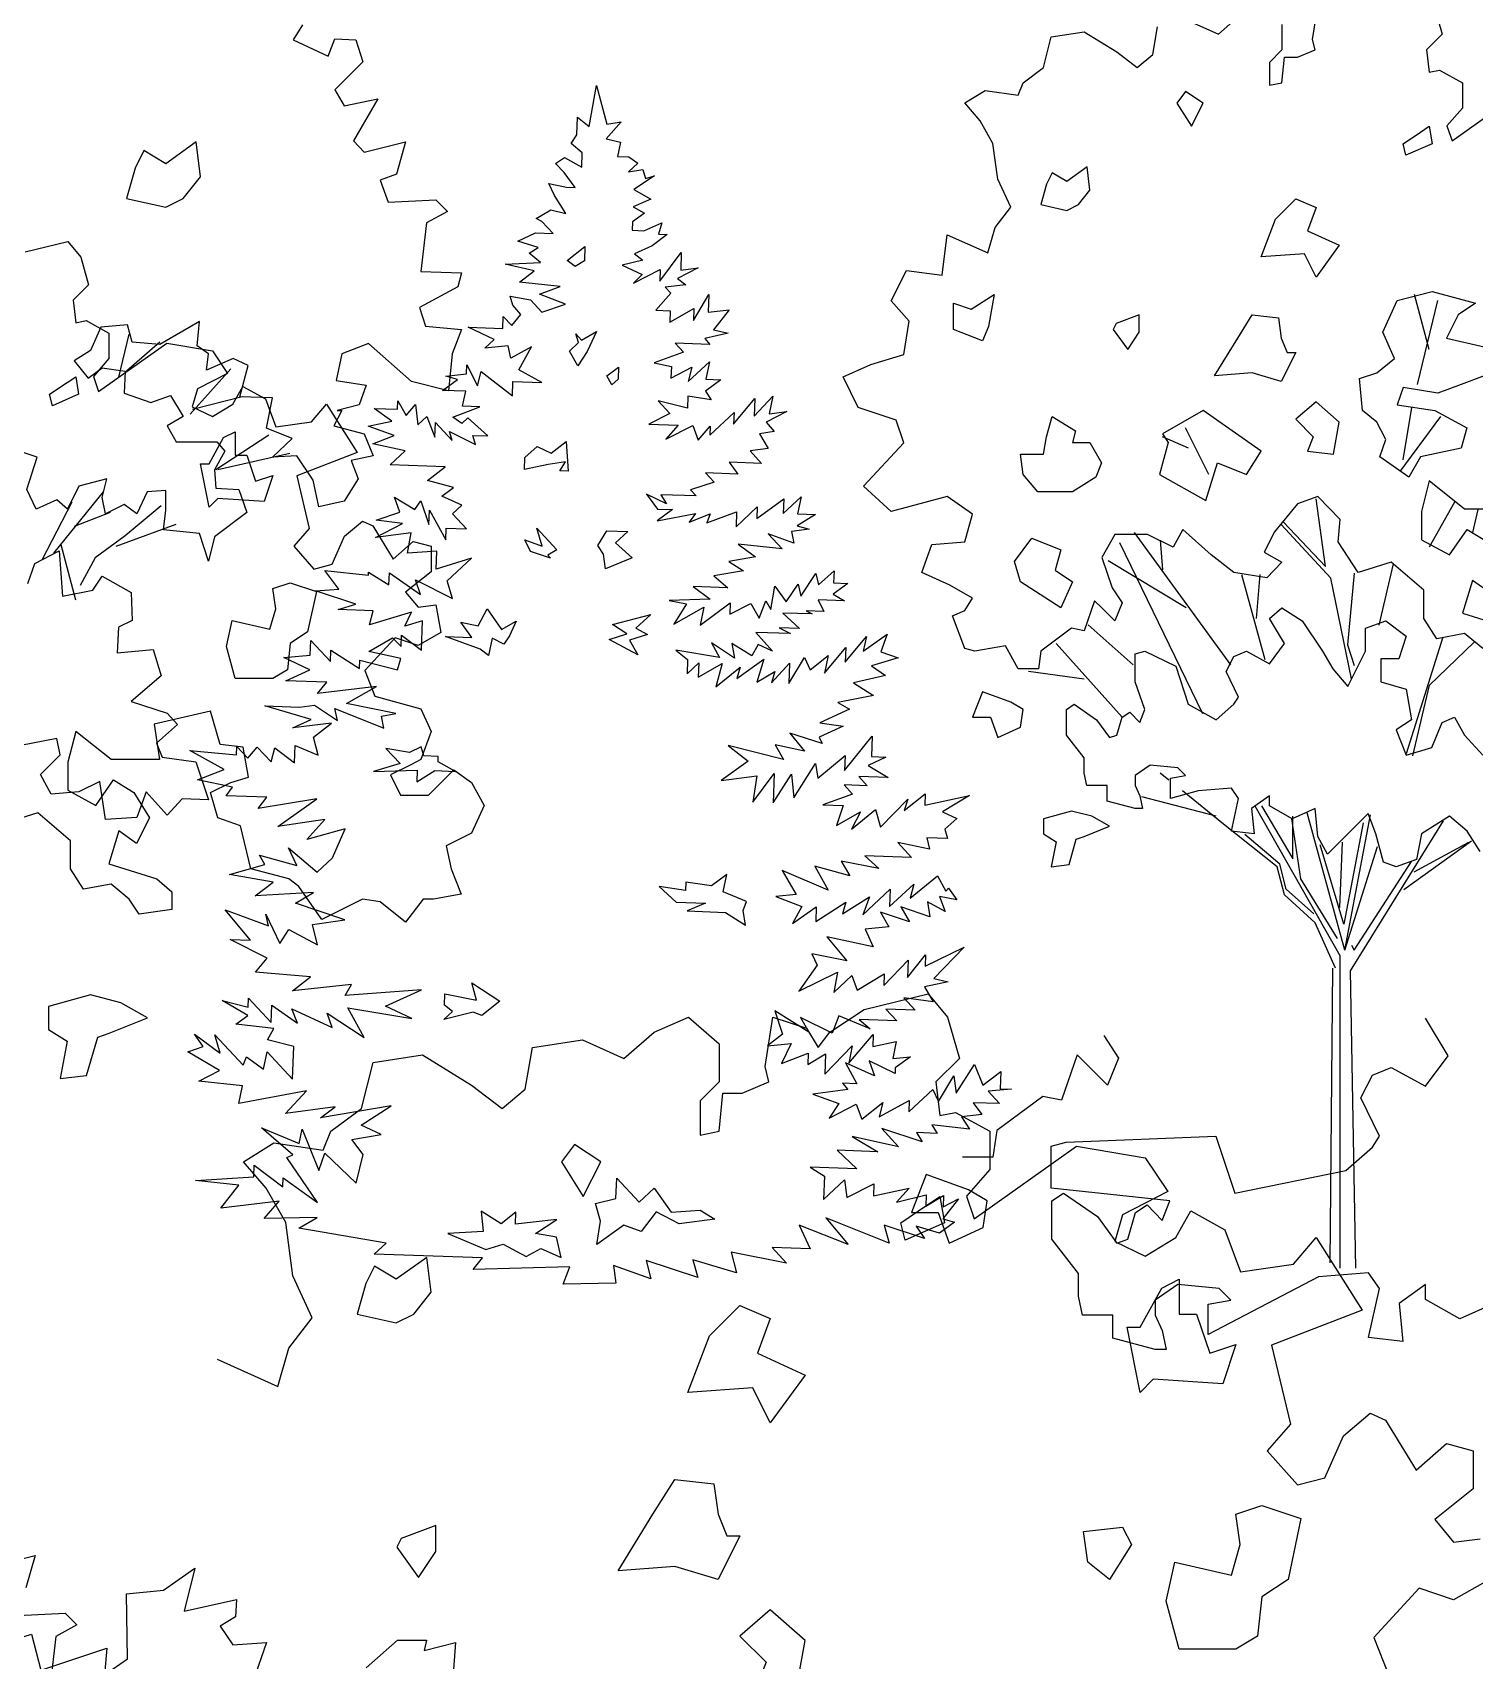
# Model space of a CAD drawing. Header units: inches. Extents: x 11.9 to 85.3, y 21.1 to 37.4.
# Drawn here: x 41.378 to 41.967, y 22.659 to 23.324 of the extents above; entities that cross this region are included whole.
import ezdxf

# ---------------------------------------------------------------- set-up
doc = ezdxf.new("R2010")
doc.units = ezdxf.units.IN
doc.header["$MEASUREMENT"] = 0
doc.layers.add('CAY', color=94, linetype='Continuous')
doc.layers.add('CAY-3', color=61, linetype='Continuous')

# ---------------------------------------------------------------- blocks, each defined once
blk = doc.blocks.new('A$C76451831')
at = {"layer": 'CAY'}
for p, q in [((1479.9, 1929.8), (1538.3, 1944)), ((1538.3, 1944), (1555.9, 1922.7)), ((1448.6, 1909.2), (1479.9, 1929.8)), ((1288.9, 1909.2), (1320.1, 1922.7)), ((1320.1, 1922.7), (1347.8, 1898.6)), ((1389.7, 1877.9), (1396.8, 1922.7)), ((1396.8, 1922.7), (1427.4, 1912.7)), ((1427.4, 1912.7), (1438, 1895)), ((1555.9, 1922.7), (1566.6, 1885)), ((1178, 1895), (1223.4, 1902.1)), ((1223.4, 1902.1), (1261.1, 1885)), ((1261.1, 1885), (1288.9, 1909.2)), ((1347.8, 1898.6), (1347.8, 1863.8)), ((1438, 1895), (1448.6, 1909.2)), ((1033, 1881.5), (1077.8, 1888.5)), ((1077.8, 1888.5), (1122.6, 1860.8)), ((1171.5, 1857.3), (1178, 1895)), ((1566.6, 1885), (1545.3, 1863.8)), ((1022.3, 1839.6), (1033, 1881.5)), ((1393.2, 1863.8), (1389.7, 1877.9)), ((1122.6, 1860.8), (1150.3, 1839.6)), ((1150.3, 1839.6), (1171.5, 1857.3)), ((1347.8, 1863.8), (1330.7, 1846.6)), ((1347.8, 1818.9), (1351.4, 1853.7)), ((1351.4, 1853.7), (1369, 1853.7)), ((1369, 1853.7), (1393.2, 1863.8)), ((1545.3, 1863.8), (1548.9, 1833.1)), ((994.6, 1818.9), (1022.3, 1839.6)), ((1330.7, 1846.6), (1330.7, 1815.4)), ((1548.9, 1833.1), (1563, 1836)), ((1563, 1836), (1594.3, 1818.9)), ((915, 1791.2), (942.7, 1808.3)), ((942.7, 1808.3), (987.6, 1801.8)), ((987.6, 1801.8), (994.6, 1818.9)), ((1330.7, 1815.4), (1347.8, 1818.9)), ((1594.3, 1818.9), (1594.3, 1784.1)), ((1580.1, 1739.3), (1673.3, 1805.4)), ((1673.3, 1805.4), (1735.8, 1794.7)), ((1735.8, 1794.7), (1756.4, 1764.1)), ((935.7, 1767), (915, 1791.2)), ((1594.3, 1784.1), (1573, 1759.9)), ((953.4, 1735.8), (935.7, 1767)), ((1756.4, 1764.1), (1715.1, 1742.8)), ((1573, 1759.9), (1580.1, 1739.3)), ((959.8, 1687.4), (953.4, 1735.8)), ((1715.1, 1742.8), (1708.1, 1718.6)), ((1763.5, 1722.2), (1777.1, 1746.4)), ((1777.1, 1746.4), (1808.3, 1729.3)), ((1735.8, 1705.1), (1763.5, 1722.2)), ((1808.3, 1729.3), (1822.5, 1690.9)), ((1870.8, 1698), (1891.4, 1722.2)), ((1891.4, 1722.2), (1933.3, 1656.1)), ((1708.1, 1718.6), (1735.8, 1705.1)), ((1822.5, 1690.9), (1870.8, 1698)), ((977.5, 1649), (959.8, 1687.4)), ((956.3, 1621.3), (977.5, 1649)), ((1933.3, 1656.1), (1850.8, 1624.3)), ((946.3, 1586.5), (956.3, 1621.3)), ((1850.8, 1624.3), (1867.9, 1552.3)), ((890.9, 1611.3), (946.3, 1586.5)), ((1916.2, 1541.7), (1940.4, 1562.3)), ((1940.4, 1562.3), (1954.5, 1555.8)), ((1867.9, 1552.3), (1846.6, 1528.1)), ((1899.1, 1503.3), (1916.2, 1541.7)), ((1954.5, 1555.8), (1982.2, 1510.4)), ((1846.6, 1528.1), (1874.3, 1496.9)), ((1982.2, 1510.4), (2010, 1534.6)), ((2010, 1534.6), (2034.1, 1528.1)), ((2034.1, 1528.1), (2034.1, 1493.3)), ((1874.3, 1496.9), (1899.1, 1503.3)), ((2034.1, 1493.3), (1999.3, 1465.6)), ((1999.3, 1465.6), (2016.4, 1445)), ((2016.4, 1445), (2040.6, 1447.9)), ((2047.7, 1410.1), (2016.4, 1392.5)), ((1985.2, 1403.1), (1943.9, 1358.2)), ((2016.4, 1392.5), (1985.2, 1403.1)), ((1943.9, 1358.2), (1957.5, 1323.4)), ((2228.3, 971.5), (2215.1, 1021.6)), ((2217.8, 939.8), (2236.3, 1016.3)), ((2201.9, 860.6), (2238.9, 910.7)), ((2204.6, 871.1), (2212.5, 918.7)), ((2009.3, 881.7), (1985.5, 892.2)), ((2027.8, 857.9), (2006.6, 900.2)), ((2134, 774), (2125.3, 835.7)), ((2228.6, 791.9), (2251.7, 832.8)), ((2268, 805.1), (2272.9, 825.9)), ((2047.7, 684.5), (1960.2, 805.1)), ((2138.7, 763.4), (2093.5, 812.2)), ((2095.8, 814.5), (2134, 774)), ((2022.3, 639.8), (1946.8, 795.6)), ((1985.8, 770.9), (1983.8, 797.9)), ((2007, 736.3), (1936.2, 779.1)), ((2182.7, 720.5), (2195.7, 776.4)), ((2079.1, 689), (2057.9, 766.3)), ((2071.1, 726.8), (2074.5, 766.9)), ((2157.5, 671.8), (2138.7, 763.4)), ((2159.9, 768.1), (2154, 702.8)), ((1958.8, 684.4), (1917.8, 720.8)), ((1948.8, 636.8), (1888.7, 704)), ((2154, 702.8), (2159.9, 684)), ((2207.6, 603.7), (2240.9, 709.9)), ((2228.7, 665.9), (2269.2, 705.2)), ((1914.2, 671.4), (1863.5, 678.5)), ((2213.4, 601.8), (2228.7, 665.9)), ((1991.5, 579.5), (1983.4, 586)), ((2034.5, 546.7), (1966.9, 564.4)), ((2041.2, 539.6), (2003.7, 569.7)), ((2147.3, 419.7), (2069.9, 556)), ((2075.8, 556.2), (2104.1, 507.8)), ((2151.6, 424.8), (2117.3, 549.9)), ((2089.9, 500.7), (2041.2, 539.6)), ((2102.9, 544.4), (2111.2, 489.7)), ((2104.1, 507.8), (2104.1, 546.7)), ((2168.2, 540.8), (2150.5, 448.4)), ((2151.6, 424.8), (2175, 548.1)), ((2156.8, 405.9), (2241.3, 542.4)), ((2092.3, 503.1), (2060.4, 530.2)), ((2150.5, 448.4), (2129.2, 520.8)), ((2146.9, 463.7), (2149.3, 523.1)), ((2151.6, 424.8), (2181.2, 519.2)), ((2205.1, 479.9), (2266.8, 524.3)), ((2214.5, 496), (2264.5, 523.1)), ((2159.9, 424.8), (2212.2, 505.4)), ((2096.6, 475.1), (2089.9, 500.7)), ((2098.2, 480.3), (2092.3, 503.1)), ((2111.2, 489.7), (2144.6, 435.4)), ((2124.5, 449.6), (2096.6, 475.1)), ((2123.3, 457.8), (2098.2, 480.3)), ((2143, 408.3), (2124.5, 449.6)), ((2147.3, 135.4), (2147.3, 419.7)), ((2157.5, 429.5), (2159.9, 424.8)), ((2138.3, 140.1), (2140.6, 408.3)), ((2161.5, 135.4), (2156.8, 405.9))]:
    blk.add_line(p, q, dxfattribs=at)
for points in [[(1240.2, 1791.1), (1216.4, 1806.9), (1204.5, 1791.1), (1224.3, 1759.4)], [(1537.1, 1751.5), (1548.9, 1759.4), (1552.9, 1735.6), (1517.3, 1719.8), (1513.3, 1735.6)], [(1085.8, 1672.3), (1081.8, 1704), (1054.1, 1684.2), (1034.3, 1696), (1026.4, 1680.2), (1018.5, 1652.5), (1054.1, 1644.6), (1069.9, 1652.5)], [(1750.8, 1676.2), (1766.7, 1684.2), (1766.7, 1652.5), (1782.5, 1652.5), (1794.4, 1616.8), (1818.1, 1624.8), (1806.3, 1589.1), (1742.9, 1593.1), (1731.1, 1581.2), (1719.2, 1640.6), (1731.1, 1640.6)], [(1339.1, 1632.7), (1366.8, 1660.4), (1394.5, 1648.5), (1382.7, 1616.8), (1426.2, 1597), (1394.5, 1553.5), (1378.7, 1585.2), (1319.3, 1581.2)], [(1287.7, 1470.3), (1307.5, 1502), (1343.1, 1498), (1347, 1470.3), (1355, 1450.5), (1366.8, 1450.5), (1347, 1410.9), (1307.5, 1422.8), (1256, 1418.8)], [(1754.8, 1391.1), (1762.7, 1426.7), (1814.2, 1414.8), (1822.1, 1442.6), (1818.1, 1470.3), (1841.9, 1478.2), (1877.5, 1466.3), (1865.7, 1410.9), (1841.9, 1395), (1837.9, 1359.4), (1818.1, 1347.5), (1766.7, 1347.5)], [(1058.5, 1448.2), (1054.5, 1440.3), (1074.3, 1412.6), (1090.2, 1436.3), (1090.2, 1460.1)], [(1683.5, 1426.7), (1679.6, 1454.5), (1715.2, 1458.4), (1723.1, 1442.6), (1703.3, 1410.9)], [(1418.3, 1311.9), (1426.2, 1355.4), (1394.5, 1383.2), (1366.8, 1359.4), (1390.6, 1335.6), (1382.7, 1315.8)], [(1440.1, 120.8), (1446.1, 136.4), (1358.1, 134.1), (1366.6, 144.6), (1267.9, 148.1), (1279.1, 158.1), (1199.4, 171.8), (1216.1, 181.6), (1168, 180.6), (1181.7, 196.4), (1128.5, 190.1), (1145, 210.9), (1105.3, 215), (1158.5, 218.6), (1158.8, 229), (1184.9, 209.5), (1185.2, 217.6), (1216.5, 195.2), (1188.5, 236.1), (1194, 238.6), (1165.5, 263.2), (1199.8, 248.8), (1202.6, 261.9), (1217.6, 224.2), (1223.1, 239.9), (1251.6, 212.6), (1257.9, 238.7), (1247.6, 252.6), (1274.4, 257.1), (1256.2, 265.5), (1283.5, 283.1), (1219.2, 272.2), (1232.7, 282.1), (1187.2, 276), (1206.5, 296.7), (1144.9, 285.2), (1148.2, 301.4), (1108.5, 305.5), (1127.4, 315.3), (1098.5, 332.2), (1112.3, 337.1), (1104.5, 348.3), (1127.9, 331.1), (1123.1, 347.6), (1148.9, 320), (1151.8, 327.6), (1167.3, 316.6), (1170.6, 332.4), (1193.7, 307.5), (1194.8, 337), (1171, 343.2), (1176.8, 353.5), (1142, 357.4), (1153.2, 365.2), (1129.6, 379.1), (1153.4, 372.9), (1153.7, 381), (1174.2, 359), (1174.8, 374.8), (1198.2, 358.2), (1193.2, 371.5), (1229.8, 354.3), (1225.3, 367.6), (1258.9, 345.2), (1244, 372.4), (1302.2, 362.7), (1278.5, 373.9), (1311.2, 388.7), (1241.7, 383.4), (1247.5, 393.6), (1193.8, 387.8), (1210.1, 400.4), (1160, 404.8), (1170.8, 417.6), (1137, 434.6), (1155.6, 434), (1132.5, 461.5), (1171.9, 447), (1169.5, 457.5), (1182.2, 430.8), (1190.3, 443.7), (1216.6, 429.6), (1211.8, 448.3), (1241.4, 452.3), (1196.6, 467.5), (1212.8, 477.3), (1159.7, 474.2), (1176, 486.8), (1136.3, 493.6), (1168.4, 502.9), (1163.7, 511.2), (1197.8, 501.9), (1190.2, 518), (1216.2, 495.8), (1230.2, 508.9), (1241.6, 535.3), (1206.8, 525.6), (1223.3, 543.6), (1180.5, 537.4), (1215.8, 562.4), (1162.5, 553.9), (1170.5, 564), (1133.4, 565.3), (1139.1, 573.3), (1107.2, 579.8), (1131.5, 589.4), (1100.4, 606.4), (1142.9, 602.6), (1143.1, 610.3), (1153.2, 599.5), (1161.7, 609.7), (1174.4, 596.1), (1177.5, 609.1), (1195.6, 595.3), (1196.2, 611.2), (1217.2, 602.3), (1212.8, 618.8), (1229.1, 631.3), (1194, 627.1), (1210.6, 634.7), (1168.4, 647.1), (1200.1, 646), (1213.8, 647.7), (1234.6, 633.9), (1232.3, 644.8), (1276.9, 627), (1274.6, 637.9), (1287.8, 640.2), (1242.8, 649.4), (1270.1, 664.8), (1216.4, 658.5), (1224.9, 668.7), (1187.8, 670), (1209.5, 680.1), (1185.8, 691.3), (1209.9, 693.2), (1210.4, 706.8), (1228.3, 687.6), (1228.7, 698), (1254.8, 681.2), (1255.1, 688.9), (1289.2, 680), (1292.3, 690.3), (1263.1, 696.8), (1284.8, 709.2), (1292.7, 701.2), (1293, 711.6), (1311.1, 697.8), (1312.1, 724.6), (1296, 719.7), (1301.9, 732.6), (1263.9, 720.8), (1267.1, 733.8), (1235.4, 734.9), (1251.4, 739.8), (1214.7, 752), (1236, 753.5), (1223, 770.3), (1262.8, 766.2), (1262.9, 768.9), (1281.5, 757.4), (1281.9, 768.2), (1310.2, 748.6), (1305.7, 761.9), (1339.5, 744.9), (1334.6, 760.9), (1356.7, 781.5), (1324.6, 771.7), (1325.2, 788), (1298.4, 786.2), (1301.7, 804.7), (1269.4, 800.4), (1293.9, 813.1), (1270, 816.2), (1291.5, 823.6), (1286.5, 837), (1305.2, 825.9), (1310.4, 833.9), (1317.9, 812.3), (1318.3, 825.4), (1333.2, 798.2), (1333.6, 809), (1352.2, 808.4), (1339.5, 822), (1347.9, 829.8), (1329.6, 838.2), (1340.3, 846), (1316.5, 852.2), (1332.8, 864.8), (1282.6, 866.6), (1296.2, 879.2), (1266.9, 885.7), (1286.2, 893.2), (1262.5, 901.7), (1284, 906.4), (1268.1, 917.8), (1289.3, 917.1), (1289.6, 924.8), (1297.3, 911.4), (1305.8, 921.5), (1307.9, 902.9), (1315.9, 910.7), (1323.4, 891.9), (1323.8, 905), (1339.1, 888.6), (1336.7, 896.9), (1360.3, 885.2), (1357.8, 893.4), (1371.4, 892.9), (1353.4, 909.4), (1347.8, 904.2), (1339.8, 909.9), (1364.2, 919.5), (1348.4, 920), (1351.5, 933.5), (1330.3, 934.3), (1343.8, 944.2), (1333.4, 947.3), (1352.1, 949.4), (1352.4, 957.5), (1362.1, 938.6), (1365.3, 951.6), (1394, 929.3), (1394.4, 942.4), (1420.7, 941.5), (1399.8, 953.1), (1411.4, 974), (1392.5, 963.8), (1390.1, 974.8), (1368.8, 972.8), (1377.2, 980.7), (1353.6, 991.9), (1385.3, 990.8), (1385.6, 1001.7), (1393.5, 993.3), (1401.6, 1003.4), (1394.2, 1011.8), (1391.7, 1020.1), (1410.2, 1016.7), (1420.7, 1005.5), (1442.2, 1012.9), (1418.5, 1021.8), (1437.3, 1028.9), (1400.3, 1032.9), (1413.8, 1043.3), (1387.3, 1049.2), (1419.5, 1050.8), (1409, 1059.4), (1417.3, 1064.5), (1398.9, 1070.1), (1415, 1077.7), (1430.9, 1077.2), (1420.8, 1088), (1415.5, 1090.9), (1428.9, 1098.6), (1442.4, 1095.4), (1432.1, 1111.6), (1427, 1122.6), (1443.2, 1119.4), (1450.9, 1119.1), (1441, 1132.6), (1433.1, 1141), (1441.4, 1146.2), (1457, 1137.5), (1457.5, 1150.6), (1447.3, 1159.1), (1452.6, 1167.1), (1453.1, 1182.9), (1463.7, 1174.4), (1470.5, 1211.8), (1479.7, 1176.6), (1492.9, 1178.8), (1479.2, 1163.4), (1492.2, 1160.3), (1489.5, 1147.2), (1499.9, 1146.8), (1507.9, 1141.1), (1499.4, 1133.3), (1512.7, 1135.5), (1515.1, 1127.3), (1523.3, 1129.7), (1504.3, 1117.2), (1519.9, 1108.5), (1503.8, 1101.4), (1514, 1095.6), (1503.3, 1087.8), (1503, 1080.1), (1513.4, 1079.7), (1530, 1086.9), (1526.9, 1076.5), (1534.6, 1076.3), (1521.1, 1065.9), (1505, 1058.7), (1512.5, 1053), (1493.8, 1048.2), (1512, 1039.9), (1504.1, 1032), (1528.5, 1044.3), (1528.1, 1033.9), (1547.6, 1060), (1547.1, 1043.7), (1563, 1045.8), (1544.1, 1036.1), (1551.6, 1030.3), (1532.9, 1028.3), (1538.2, 1022.7), (1524.5, 1007.3), (1537.6, 1006.8), (1537.3, 996.4), (1559, 1008.8), (1558.6, 997.9), (1572.6, 1021.5), (1572, 1005.6), (1591.1, 1007.7), (1576.9, 989.6), (1590.4, 986.4), (1568.9, 981.7), (1573.7, 976.1), (1542, 977.2), (1549.5, 969.2), (1522.8, 959.3), (1538.6, 956), (1538.2, 945.6), (1557.1, 955.4), (1554, 942.3), (1573.2, 960.2), (1569.9, 944.5), (1583.5, 944), (1569.5, 933.6), (1574.7, 925.7), (1553.5, 929.2), (1553.1, 918.3), (1526.6, 924.7), (1537.1, 913.4), (1518.2, 903.7), (1544.9, 902.7), (1533.5, 890), (1558, 902.3), (1563, 889), (1573.8, 901.7), (1573.5, 893.6), (1595.6, 914.1), (1595.2, 903.7), (1614.6, 927.1), (1614, 910.8), (1631, 929.2), (1627.7, 913), (1643.6, 915.2), (1624.7, 905.4), (1632.1, 897), (1618.9, 894.7), (1626.6, 881.3), (1610.2, 879.2), (1620.7, 867.9), (1591.3, 868.9), (1599.1, 858.2), (1569.6, 859.3), (1577.5, 850.8), (1556, 843.9), (1561.2, 838.3), (1529.1, 839.4), (1534.2, 831), (1515.9, 839.8), (1525.9, 826.3), (1539.5, 825.9), (1525.5, 815.5), (1560.6, 822.4), (1554.9, 814.4), (1573.8, 821.9), (1570.8, 813.9), (1597.8, 823.8), (1597.4, 810.2), (1616.6, 828.2), (1616.2, 817.7), (1640.9, 835.5), (1640.4, 822.3), (1656.8, 837.6), (1653.5, 821.9), (1669.8, 821.3), (1653.1, 811), (1663.9, 807.9), (1648, 805.8), (1649.9, 795.3), (1626.6, 803.8), (1639.3, 790.2), (1599.5, 794.3), (1615, 782.9), (1590.8, 778.7), (1604.1, 770.1), (1577.2, 765.6), (1590, 754.7), (1558.3, 755.8), (1573.8, 744.4), (1536.6, 743), (1552.3, 740.2), (1540.8, 721.6), (1568.1, 736.9), (1564.8, 720.7), (1592.2, 741.1), (1591.9, 730.6), (1610.8, 740.4), (1618.5, 727), (1624.5, 742.7), (1629.2, 734.8), (1632.6, 756), (1643, 742), (1654, 757.9), (1656.3, 747), (1670.2, 767.8), (1672.6, 757.3), (1686.6, 770), (1686.2, 759.1), (1699.3, 758.6), (1685.9, 748.7), (1696.1, 742.9), (1672.1, 743.7), (1677.2, 733.1), (1661.3, 733.7), (1666.6, 730.8), (1639.9, 731.7), (1655.3, 717.6), (1636.8, 718.2), (1647, 712.9), (1615.3, 714), (1630.6, 697.1), (1617.6, 703), (1611.9, 692.8), (1593.7, 703.8), (1595.9, 690.6), (1575.1, 704.5), (1582.3, 691.1), (1542.7, 697.9), (1553.3, 689.4), (1552.8, 676.3), (1563.6, 686.3), (1563.1, 673.2), (1584.9, 685.6), (1579.1, 664.5), (1601.1, 682.3), (1598, 672), (1622.6, 689.7), (1616.4, 668.6), (1632.6, 678.5), (1629.6, 668.1), (1646.1, 686.1), (1645.4, 667.6), (1659.8, 691.1), (1664.9, 680), (1681.2, 693.1), (1677.9, 676.9), (1697.3, 700.2), (1696.8, 687.1), (1716.2, 710.4), (1713, 696.9), (1734.9, 712.5), (1729.3, 696.4), (1745, 690.8), (1720.7, 683.5), (1733.6, 674.9), (1704.3, 668.2), (1722.5, 656.7), (1690.1, 650.1), (1700.8, 644.3), (1673.6, 631.7), (1694.8, 628.7), (1673.2, 618.6), (1675.7, 613), (1646.5, 622.2), (1659.6, 605.9), (1633, 611.8), (1640.7, 598.4), (1590.4, 611), (1608.5, 596.8), (1583.9, 579.1), (1616.2, 583.4), (1612.6, 559.5), (1632.1, 585.5), (1631.2, 558.8), (1648, 585), (1649.9, 563.6), (1669.6, 594.7), (1671.9, 581.4), (1696.6, 601.9), (1696.1, 588.3), (1721.2, 619.6), (1720.6, 601), (1733.7, 600.6), (1717.6, 593), (1735.8, 581.9), (1709.1, 582.8), (1716.9, 574.4), (1695.7, 575.2), (1703.5, 566.7), (1676.5, 557.2), (1695, 556.6), (1688.9, 538.2), (1710.7, 550.6), (1702.4, 535), (1724.3, 552.8), (1728.8, 536.8), (1753.7, 562.3), (1750.6, 551.9), (1769.7, 567.1), (1769.3, 556.7), (1810, 565.7), (1785.4, 550.7), (1798.4, 544.8), (1787.6, 534.8), (1790, 526.5), (1771, 527.2), (1773.4, 516.7), (1744.6, 522.7), (1757.2, 509.1), (1714.7, 510.6), (1727.4, 499.2), (1693.2, 505.9), (1700.9, 492.5), (1669.1, 501.3), (1681.4, 479.5), (1639.5, 497.3), (1652.3, 475.6), (1633.6, 473.5), (1657.4, 464.5), (1648.7, 449), (1670.5, 464.1), (1670, 450.9), (1697.4, 468.6), (1694.3, 457.8), (1718.8, 473.3), (1712.8, 457.1), (1737.7, 480.3), (1737.1, 464.5), (1759.1, 485), (1755.9, 472), (1780.7, 492.4), (1788.3, 478.5), (1790.7, 481.2), (1798.5, 470.5), (1782.7, 473.7), (1787.7, 460), (1771.7, 468.7), (1773.9, 455), (1747.5, 464.1), (1755.2, 450.7), (1728.8, 459.3), (1736.5, 445.9), (1715.1, 443.9), (1722.2, 427.8), (1680, 437), (1698.2, 415), (1666.3, 421.6), (1671.3, 411), (1654.7, 387.5), (1689.7, 404.9), (1686.3, 386.4), (1702.7, 401.7), (1707.7, 388.4), (1732.3, 403.4), (1731.9, 392.6), (1754, 415.8), (1753.4, 400), (1770, 420.7), (1769.7, 410.3), (1805.2, 427.6), (1777.4, 399.1), (1790.4, 396), (1769, 391.3), (1776.7, 377.8), (1750.1, 381.5), (1760.6, 370.2), (1733.8, 371.2), (1743.9, 360.4), (1709.5, 361.6), (1719.6, 353.1), (1691, 365), (1685, 349.3), (1656.1, 363.5), (1663.8, 350.1), (1632.7, 369.7), (1639.7, 348.2), (1626.2, 337.8), (1647.6, 339.7), (1638.8, 321.5), (1663.1, 331), (1662.7, 320.6), (1679, 330.5), (1678.3, 311.9), (1703.2, 337.8), (1700, 322), (1722.2, 348), (1721.8, 337.1), (1743.2, 341.8), (1740, 326.1), (1756.3, 327.8), (1742.4, 317.8), (1742.2, 312.4), (1718.6, 324.1), (1723.6, 310.3), (1697.2, 322.1), (1707.5, 303.2), (1694.3, 303.7), (1699.1, 298), (1667.2, 293.7), (1691, 285.2), (1682.3, 271.9), (1706.8, 284.6), (1711.8, 270.9), (1730.9, 286.1), (1727.7, 273), (1755, 287.9), (1754.6, 277.5), (1776.6, 298.1), (1781.7, 287), (1795.6, 310.5), (1797.8, 294.6), (1814.6, 320.8), (1822.1, 301.9), (1838.4, 314.5), (1837.8, 298.6), (1848.2, 298.3), (1826.8, 296.3), (1837.3, 285.1), (1813.3, 285.9), (1821.1, 275.2), (1802.5, 273.1), (1809.8, 262), (1775.5, 265.9), (1780.6, 258), (1761.6, 258.7), (1766.8, 250.4), (1730.1, 262.5), (1745.3, 245.7), (1703.1, 255.3), (1726.6, 241.3), (1689.5, 242.6), (1707.5, 225.7), (1664.9, 227.2), (1677.8, 219), (1677, 197.7), (1696.2, 215.6), (1698.4, 199.7), (1722.9, 212), (1722.5, 201.1), (1754.9, 208.2), (1743.6, 195.4), (1770.5, 202.2), (1770.2, 191.8), (1786.4, 201.6), (1786, 191.2), (1799.9, 198.4), (1785.6, 180.3), (1796.4, 177.2), (1782.5, 167.3), (1761.4, 173.5), (1769.1, 162.3), (1732.4, 174.5), (1736.8, 158), (1679.2, 181.3), (1699.6, 157), (1654.9, 174.5), (1665, 152.8), (1630.2, 154), (1643.3, 140), (1592.9, 149.9), (1597.7, 131.1), (1558.2, 142.9), (1562.6, 126.9), (1515.6, 142.2), (1520, 125.7), (1486, 137.8), (1488.1, 121.8)], [(2022.5, 1195.9), (2006.6, 1206.4), (1998.7, 1195.9), (2011.9, 1174.8)], [(2220.4, 1169.5), (2228.3, 1174.8), (2231, 1158.9), (2207.2, 1148.4), (2204.6, 1158.9)], [(1109.9, 1128.8), (1106, 1160.5), (1078.3, 1140.7), (1058.5, 1152.6), (1050.5, 1136.7), (1042.6, 1109), (1078.3, 1101.1), (1094.1, 1109)], [(1919.5, 1116.7), (1916.9, 1137.8), (1898.4, 1124.6), (1885.2, 1132.5), (1880, 1122), (1874.7, 1103.5), (1898.4, 1098.2), (1909, 1103.5)], [(2088.5, 1090.3), (2106.9, 1108.8), (2125.4, 1100.8), (2117.5, 1079.7), (2146.5, 1066.5), (2125.4, 1037.5), (2114.9, 1058.6), (2075.3, 1055.9)], [(1443.6, 1052.7), (1459.9, 1065.3), (1459.5, 1052.2), (1451.1, 1047)], [(2209.9, 855.3), (2183.5, 873.8), (2188.8, 889.6), (2180.8, 905.5), (2167.6, 916), (2165, 945.1), (2180.8, 950.3), (2196.7, 963.5), (2186.1, 987.3), (2199.3, 1016.3), (2231, 1024.3), (2270.6, 1013.7), (2254.7, 1003.1), (2244.2, 982), (2278.5, 974.1), (2278.5, 947.7), (2257.4, 939.8), (2236.3, 931.9), (2204.6, 937.1), (2199.3, 921.3), (2233.6, 916), (2262.7, 900.2), (2257.4, 881.7), (2220.4, 873.8)], [(1795.5, 989.9), (1795.5, 1013.7), (1811.3, 1008.4), (1832.5, 1021.6), (1827.2, 992.6), (1821.9, 979.4)], [(1943.3, 995.2), (1940.7, 989.9), (1953.9, 971.5), (1964.4, 987.3), (1964.4, 1003.1)], [(2054.1, 982), (2067.3, 1003.1), (2091.1, 1000.5), (2093.7, 982), (2099, 968.8), (2106.9, 968.8), (2093.7, 942.4), (2067.3, 950.3), (2033, 947.7)], [(1445.7, 970.1), (1454.1, 978), (1451.7, 985.8), (1456.9, 980.2), (1470.4, 987.9), (1462, 969.6), (1453.4, 956.7)], [(2141.2, 876.4), (2146.5, 905.5), (2125.4, 923.9), (2106.9, 908.1), (2122.8, 892.2), (2117.5, 879)], [(1903.7, 887), (1919.5, 887), (1930.1, 868.5), (1924.8, 855.3), (1903.7, 842.1), (1872, 842.1), (1858.8, 857.9), (1856.2, 876.4), (1877.3, 876.4), (1880, 892.2), (1885.2, 910.7), (1906.4, 897.5)], [(2062.1, 857.9), (2075.3, 879), (2022.5, 916), (1985.5, 894.9), (1990.8, 887), (1982.9, 857.9), (2025.1, 834.2), (2035.7, 868.5)], [(1444.6, 860.9), (1436.9, 861.2), (1442.2, 869.2), (1426.3, 867), (1404.8, 862.3), (1405.2, 873.2), (1416.4, 883.2), (1429.3, 877.3), (1442.8, 887.7)], [(1428.7, 781.7), (1410.3, 787.8), (1405.3, 798.4), (1420.9, 792.4), (1416.1, 808.9), (1434.4, 789.2), (1426.1, 784.5)], [(1476.9, 785.4), (1471.7, 793.3), (1479.9, 806.6), (1498.9, 806), (1487.6, 795.5), (1503, 781.8), (1478.7, 771.8)], [(1856.2, 760.2), (1850.9, 778.7), (1866.8, 799.8), (1893.2, 789.3), (1887.9, 770.8), (1903.7, 760.2), (1893.2, 736.5)], [(1364.6, 698.7), (1332.9, 710.2), (1356.9, 709.4), (1346.9, 723.3), (1362.7, 720.1), (1370.9, 735.6), (1383.8, 716.6), (1397.3, 724.3), (1391.3, 710.9), (1386.1, 703.4), (1375.4, 708.7), (1372.1, 693)], [(1485.1, 721.2), (1519.8, 730.4), (1506.2, 717.8), (1516.9, 712), (1500.4, 707.1), (1508.1, 693.7), (1481.9, 707.7), (1497.9, 712.6)], [(1313.2, 601.7), (1310.8, 609.9), (1300.2, 604.8), (1278.6, 608.3), (1291.7, 594.7), (1267.4, 587.4), (1307.3, 588.7), (1306.9, 577.9), (1323.2, 588.2), (1342.2, 587.5), (1326.2, 596.2), (1326.3, 601.2)], [(1603.8, 461), (1606.8, 469), (1585.8, 477.9), (1589, 493.7), (1575.1, 483.3), (1551.6, 486.8), (1551.4, 479.1), (1527.5, 482.7), (1542.8, 468.5), (1569.5, 467.6), (1553, 460.5), (1587.8, 459.2), (1606, 447.7)], [(1332, 374.8), (1332.4, 385.2), (1361.2, 379.2), (1356.8, 395.2), (1382.5, 378.5), (1366.1, 365.4), (1358.1, 368.4), (1331.6, 361.7), (1339.5, 369.1)], [(1037.6, 376.9), (1009.9, 384), (971.5, 373.4), (971.5, 352.7), (988.6, 342.1), (982.2, 307.9), (1006.3, 310.8), (1016.4, 345.6), (1027, 349.2), (1061.8, 363.3)], [(1474.2, 178.1), (1469.4, 194.1), (1488.1, 198.9), (1488.8, 217.4), (1509.3, 195.4), (1522.9, 208.1), (1538.4, 186.2), (1564.8, 188), (1578.1, 179.9), (1545.8, 175.6), (1524.8, 186.7), (1511.1, 168.6), (1495.4, 174.6), (1470.8, 156.9)], [(1809, 206.5), (1770.6, 220.7), (1757.1, 185.9), (1781.3, 185.9), (1791.3, 158.2), (1822.5, 172.3), (1826.1, 196.5)], [(1438.2, 144.9), (1433.9, 163.6), (1414.9, 167), (1434.4, 179.5), (1396.7, 175.3), (1397, 186.2), (1383.5, 175.8), (1365.4, 187.3), (1367.4, 168.6), (1335.2, 167), (1369.6, 152.2), (1385.6, 157.1), (1406.5, 146), (1419.9, 153.2)]]:
    blk.add_lwpolyline(points, close=True, dxfattribs=at)
for points in [[(5682, 1501.3), (5720, 1510.8), (5711.5, 1481.3)], [(5704.1, 1456), (5747.4, 1458.1), (5757.9, 1447.5), (5738.9, 1437), (5733.7, 1392.7)], [(622.8, 1328.3), (636.5, 1337.8), (625.9, 1358.9), (639.7, 1363.1), (640.7, 1376.8), (682.9, 1378.9), (677.6, 1347.3), (721.9, 1361), (730.4, 1328.3), (790.5, 1348.3), (788.4, 1324.1), (809.5, 1338.8), (808.4, 1397.9), (842.2, 1401.1), (870.6, 1421.1), (861.1, 1382.1), (908.6, 1392.6), (907.6, 1376.8), (893.8, 1368.4), (905.4, 1351.5), (936, 1353.6), (923.4, 1317.7)], [(1026.7, 1330.4), (1055.2, 1355.7), (1081.6, 1355.7), (1079.5, 1346.2), (1107.9, 1353.6), (1102.7, 1284)], [(1202.9, 1267.1), (1194.4, 1253.4), (1226.1, 1238.6), (1232.4, 1254.5), (1251.4, 1253.4), (1257.7, 1233.4), (1232.4, 1208), (1240.8, 1193.3), (1271.4, 1199.6), (1249.3, 1161.6), (1258.8, 1151.1), (1296.7, 1160.6), (1288.3, 1131.1), (1273.5, 1125.8), (1280.9, 1105.7), (1324.2, 1107.9), (1334.7, 1097.3), (1315.7, 1086.8), (1310.4, 1042.5), (1347.4, 1041.4), (1344.2, 1028.7), (1309.4, 1009.8), (1314.7, 992.9), (1347.4, 989.7), (1338.9, 967.6), (1335.8, 933.8), (1302, 942.3), (1263, 977.1), (1238.7, 967.6), (1233.4, 943.3), (1260.9, 939.1), (1254.5, 921.2), (1234.5, 915.9), (1238.7, 915.9), (1231.3, 902.2), (1258.8, 894.8), (1267.2, 874.8), (1247.2, 870.5), (1253.5, 853.7)], [(2011.3, 1269.9), (2036.5, 1258.5), (2054.9, 1274.6)], [(2094.3, 1267.5), (2094.3, 1244.3), (2082.9, 1232.9), (2082.9, 1212.1), (2094.3, 1214.4), (2096.6, 1237.6), (2108.4, 1237.6), (2124.5, 1244.3), (2122.2, 1253.8), (2126.9, 1283.7)], [(2233, 1283.7), (2240.1, 1258.5), (2225.9, 1244.3), (2228.3, 1223.9), (2237.7, 1225.8), (2258.6, 1214.4), (2258.6, 1191.2), (2244.4, 1175.1), (2249.1, 1161.4), (2311.2, 1205.4)], [(2304.6, 826.3), (2260.5, 826.3), (2228.3, 851.9), (2221.2, 824), (2221.2, 798.4), (2246.8, 784.6), (2262.9, 807.8), (2281.4, 796.4)], [(2283.7, 750), (2267.6, 761.4), (2258.6, 731.5), (2302.2, 717.8)], [(2277, 699.3), (2260.5, 713.1), (2235.4, 708.3), (2223.6, 726.8), (2223.6, 752.4), (2193.7, 777.9), (2163.8, 768.5), (2145.4, 796.4), (2147.3, 816.9), (2126.9, 837.7), (2108.4, 831), (2087.6, 805.5), (2078.1, 787), (2094.3, 777.9), (2080.5, 763.8), (2050.6, 768.5), (2029.8, 784.6), (2004.2, 807.8), (1995.2, 791.7), (1972, 803.1), (1942.1, 803.1), (1930.3, 782.3), (1939.8, 754.7), (1948.8, 741), (1942.1, 724.5), (1930.3, 736.3), (1923.7, 742.9), (1914.2, 715.4), (1902.8, 717.8), (1874.9, 696.9), (1872.6, 680.8), (1854.1, 680.8), (1842.7, 701.7), (1814.8, 696.9), (1805.7, 699.3), (1794.3, 729.2), (1805.7, 733.9), (1812.8, 745.3), (1792, 757.1), (1766.4, 768.5), (1775.5, 794.1), (1805.7, 796.4), (1812.8, 821.6), (1789.6, 837.7), (1738.5, 824), (1713.4, 847.2), (1750.3, 886.5), (1743.2, 907.3), (1708.6, 918.7), (1694.9, 946.6), (1720, 958), (1750.3, 967.1), (1755, 997.4), (1738.5, 1015.9), (1752.7, 1043.4), (1784.9, 1039.1), (1789.6, 1076), (1826.6, 1059.5), (1833.2, 1082.7), (1847.4, 1101.2), (1835.6, 1126.7), (1831.3, 1159), (1819.5, 1179.8), (1805.7, 1196), (1824.2, 1207.4), (1854.1, 1203), (1858.8, 1214.4), (1877.3, 1228.2), (1884.3, 1256.1), (1914.2, 1260.8), (1944.1, 1242.4), (1962.6, 1228.2), (1976.7, 1240), (1981, 1265.2)], [(1253.5, 853.7), (1240.8, 833.6), (1217.6, 828.4), (1212.4, 852.6), (1197.6, 874.8), (1175.4, 873.7), (1193.4, 890.6), (1170.2, 900.1), (1175.4, 927.5), (1145.9, 928.6), (1153.3, 957), (1139.6, 963.4), (1115.3, 952.8), (1117.4, 967.6), (1106.9, 975), (1109, 997.1), (1073.1, 976), (1047.8, 978.1), (1043.6, 993.9), (1019.3, 991.8), (1009.9, 970.7), (995.1, 961.2), (1007.7, 945.4), (1020.4, 954.9), (1041.5, 951.8), (1040.4, 931.7), (1064.7, 923.3), (1082.6, 929.6), (1094.2, 910.6), (1079.5, 902.2), (1087.9, 887.4), (1124.8, 887.4), (1132.2, 879), (1122.7, 862.1), (1123.8, 845.2), (1144.9, 844.2), (1152.2, 823.1), (1122.7, 800.9), (1117.4, 778.8), (1109, 804.1), (1076.3, 807.3), (1078.4, 825.2), (1078.4, 843.1), (1061.5, 842.1), (1052, 822), (1040.4, 830.5), (1023.6, 822), (1020.4, 836.8), (1024.6, 853.7), (999.3, 847.3), (988.8, 826.2), (979.3, 834.7), (960.3, 826.2), (951.8, 844.2), (961.3, 873.7), (948.7, 877.9)], [(1044.7, 985.5), (1035.2, 946.5)], [(1073.1, 978.1), (1042.6, 951.8)], [(1137.5, 953.9), (1100.6, 912.7)], [(1484.5, 939.3), (1479.8, 947.6), (1490.5, 955.4), (1490.1, 944.5), (1484.5, 939.3)], [(1148, 928.6), (1102.7, 917)], [(1172.3, 893.7), (1123.8, 862.1)], [(1191.3, 876.9), (1125.9, 862.1)], [(952.9, 758.7), (959.2, 776.7), (981.4, 788.3), (984.5, 747.1), (1012, 752.4), (1020.4, 765.1), (1046.8, 750.3), (1047.8, 725), (1035.2, 718.7), (1034.1, 695.5), (1066.8, 698.6), (1074.2, 674.4), (1046.8, 651.2), (1079.5, 640.6), (1089, 630.1), (1070, 613.2), (1075.2, 600.5), (1105.8, 596.3), (1117.4, 561.5), (1093.2, 562.6), (1079.5, 547.8), (1060.5, 568.9), (1052, 545.7), (1023.6, 543.6), (1018.3, 578.4), (999.3, 568.9), (974, 566.8), (964.5, 584.7), (982.4, 602.7), (979.3, 617.4), (946.6, 611.1)], [(993, 832.6), (965.6, 779.8)], [(1021.5, 842.1), (976.1, 786.2)], [(1027.8, 823.1), (995.1, 810.4)], [(1074.2, 829.4), (1041.5, 802), (1014.1, 782), (1000.4, 756.6)], [(1033.1, 792.5), (1087.9, 812.5)], [(2274.7, 514.5), (2262.9, 533), (2246.8, 546.7), (2221.2, 530.6), (2216.9, 507.4), (2198.4, 500.7), (2186.6, 505), (2179.9, 530.6), (2172.9, 549.1), (2156.8, 533), (2135.9, 512.1), (2126.9, 528.2), (2124.5, 553.8), (2103.7, 544.4), (2082.9, 556.2), (2082.9, 565.2), (2066.7, 553.8), (2069.1, 530.6), (2048.3, 533), (2054.9, 562.8), (2048.3, 572.3), (2018, 569.9), (1992.8, 562.8), (1992.8, 581.3), (2006.6, 583.7), (1999.5, 590.8), (1974.4, 593.1), (1960.6, 583.7), (1960.6, 574.6), (1964.9, 565.2), (1967.3, 553.8), (1960.6, 553.8), (1935.1, 560.5), (1935.1, 574.6), (1916.6, 574.6), (1914.2, 586), (1914.2, 599.8), (1898.1, 620.6), (1898.1, 643.8), (1905.2, 648.6), (1925.6, 634.4), (1937.4, 618.3), (1944.1, 620.6), (1948.8, 636.8), (1955.9, 641.5), (1964.9, 632), (1969.6, 643.8), (1960.6, 669), (1960.6, 694.6), (1969.6, 696.9), (1997.6, 683.2), (2009, 648.6), (2034.5, 634.4), (2050.6, 648.6), (2054.9, 655.2), (2043.5, 678.5), (2050.6, 692.2), (2062, 696.9), (2082.9, 685.5), (2096.6, 704), (2082.9, 726.8), (2094.3, 736.3), (2112.7, 724.5), (2131.2, 696.9), (2140.6, 680.8), (2154.4, 664.7), (2170.5, 696.9), (2170.5, 717.8), (2189, 724.5), (2207.5, 710.7), (2200.8, 689.9), (2184.3, 689.9), (2184.3, 669), (2207.5, 662.3), (2212.2, 634.4), (2198.4, 625.4), (2207.5, 602.2), (2230.7, 609.2), (2240.1, 632), (2251.5, 636.8), (2260.5, 620.6), (2277, 602.2)]]:
    blk.add_lwpolyline(points, dxfattribs=at)
at = {"layer": 'CAY-3'}
for p, q in [((6577.4, 899), (6564.2, 949.2)), ((2245.7, 328.6), (2225, 362.9)), ((1932.1, 347.2), (1945.6, 326.5)), ((1908, 329.4), (1893.8, 288.2)), ((1917.9, 319.4), (1908, 329.4)), ((1945.6, 326.5), (1935.6, 301.8)), ((2225, 300.9), (2245.7, 328.6)), ((1935.6, 301.8), (1917.9, 319.4)), ((2176.7, 310.9), (2193.8, 318)), ((2193.8, 318), (2225, 300.9)), ((2166.1, 290.3), (2176.7, 310.9)), ((1876.7, 291.7), (1834.8, 260.5)), ((1893.8, 288.2), (1876.7, 291.7)), ((2183.2, 255.5), (2166.1, 290.3)), ((1834.8, 260.5), (1831.3, 236.3)), ((1898, 249.9), (2034.2, 255.5)), ((2034.2, 255.5), (2051.3, 203.6)), ((2176.7, 245.5), (2183.2, 255.5)), ((1884.4, 246.4), (1898, 249.9)), ((1884.4, 208.1), (1884.4, 246.4)), ((2152.5, 224.2), (2176.7, 245.5)), ((1831.3, 236.3), (1803.5, 236.3)), ((2051.3, 203.6), (2152.5, 224.2)), ((1992.3, 196.5), (1884.4, 208.1)), ((1885, 196.5), (1895.6, 203.6)), ((1885, 161.7), (1885, 196.5)), ((1895.6, 203.6), (1926.3, 182.3)), ((1961.1, 185.9), (1971.7, 193)), ((1971.7, 193), (1985.3, 178.8)), ((1985.3, 178.8), (1992.3, 196.5)), ((1926.3, 182.3), (1944, 158.2)), ((1954, 161.7), (1961.1, 185.9)), ((1909.2, 130.4), (1885, 161.7)), ((1944, 158.2), (1954, 161.7)), ((1909.2, 109.8), (1909.2, 130.4)), ((1999.4, 120.4), (1978.8, 106.3)), ((2037.1, 116.9), (1999.4, 120.4)), ((2127.7, 127.5), (2027.1, 75)), ((2173.1, 131), (2127.7, 127.5)), ((2183.2, 116.9), (2173.1, 131)), ((2225, 120.4), (2200.9, 103.3)), ((2225, 106.9), (2225, 120.4)), ((1912.7, 92.7), (1909.2, 109.8)), ((1978.8, 106.3), (1978.8, 92.7)), ((2027.1, 102.7), (2047.8, 106.3)), ((2047.8, 106.3), (2037.1, 116.9)), ((2173.1, 72.1), (2183.2, 116.9)), ((2256.3, 89.2), (2225, 106.9)), ((1940.4, 92.7), (1912.7, 92.7)), ((1940.4, 71.5), (1940.4, 92.7)), ((1978.8, 92.7), (1985.3, 78.5)), ((2027.1, 75), (2027.1, 102.7)), ((2200.9, 103.3), (2204.4, 68.5)), ((2287.5, 103.3), (2256.3, 89.2)), ((1985.3, 78.5), (1988.8, 61.4)), ((1978.8, 61.4), (1940.4, 71.5)), ((1988.8, 61.4), (1978.8, 61.4)), ((2204.4, 68.5), (2173.1, 72.1))]:
    blk.add_line(p, q, dxfattribs=at)
blk.add_lwpolyline([(6531.4, 1215.9), (6570.3, 1225.3), (6582.1, 1211.2), (6589.1, 1186), (6575, 1171.9), (6577.4, 1151.4), (6586.8, 1153.4), (6607.6, 1142), (6607.6, 1118.8), (6593.5, 1102.7), (6598.2, 1088.9), (6660.3, 1132.9), (6702, 1125.9), (6715.7, 1105.4), (6688.2, 1091.2), (6683.5, 1075.1), (6702, 1066.1), (6720.4, 1077.5), (6729.5, 1093.6), (6750.3, 1082.2), (6759.7, 1056.6), (6792, 1061.4), (6805.7, 1077.5), (6833.6, 1033.4), (6778.6, 1012.2), (6790, 964.2), (6775.9, 948.1), (6794.3, 927.3), (6810.8, 931.6), (6822.2, 957.2), (6838.4, 970.9), (6847.8, 966.6), (6866.3, 936.3), (6884.7, 952.4), (6900.9, 948.1), (6900.9, 924.9), (6877.7, 906.4), (6889.1, 892.7), (6905.2, 894.6), (6909.9, 869.5), (6889.1, 857.7), (6868.2, 864.7), (6840.7, 834.9), (6849.8, 811.7), (6891.4, 800.2), (6900.9, 779.4), (6891.4, 753.8), (6882.4, 749.1), (6863.9, 740.1), (6872.9, 721.6), (6898.5, 721.6), (6921.7, 744.4), (6937.8, 733), (6949.2, 712.2), (6937.8, 687), (6914.6, 675.2), (6919.3, 654.4), (6928.4, 631.5), (6903.2, 626.8), (6893.8, 626.8), (6877.7, 606), (6854.5, 624.5), (6838.4, 626.8), (6801.4, 608.3), (6780.6, 638.2), (6771.5, 645.3), (6736.9, 654.4), (6727.5, 693.7), (6706.7, 700.8), (6700, 724), (6718.5, 733), (6734.6, 737.7), (6729.9, 765.3), (6709, 767.6), (6700, 797.9), (6648.9, 786.1), (6653.6, 753.8), (6609.6, 753.8), (6577.4, 779.4), (6570.3, 751.5), (6570.3, 725.9), (6595.8, 712.2), (6611.9, 735.4), (6630.4, 724), (6644.6, 700.8), (6632.8, 677.6), (6616.7, 689), (6607.6, 659.1), (6651.2, 645.3), (6665, 633.5), (6665, 617.4), (6635.1, 613.1), (6626.1, 626.8), (6609.6, 640.6), (6584.4, 635.9), (6572.6, 654.4), (6572.6, 679.9), (6542.8, 705.5), (6512.9, 696)], dxfattribs=at)
for points in [[(6569.5, 1097), (6577.4, 1102.3), (6580, 1086.5), (6556.3, 1075.9), (6553.6, 1086.5)], [(6712, 1046.9), (6722.6, 1052.1), (6722.6, 1031), (6733.1, 1031), (6741, 1007.2), (6756.9, 1012.5), (6748.9, 988.8), (6706.7, 991.4), (6698.8, 983.5), (6690.9, 1023.1), (6698.8, 1023.1)], [(6714.6, 856.8), (6719.9, 880.5), (6754.2, 872.6), (6759.5, 891.1), (6756.9, 909.6), (6772.7, 914.8), (6796.5, 906.9), (6788.5, 870), (6772.7, 859.4), (6770.1, 835.6), (6756.9, 827.7), (6722.6, 827.7)], [(1847.4, 650.5), (1821.8, 660), (1812.8, 636.8), (1828.9, 636.8), (1835.6, 618.3), (1856.4, 627.7), (1858.8, 643.8)], [(1921.3, 546.7), (1902.8, 551.4), (1877.3, 544.4), (1877.3, 530.6), (1888.7, 523.5), (1884.3, 500.7), (1900.5, 502.7), (1907.1, 525.9), (1914.2, 528.2), (1937.4, 537.7)]]:
    blk.add_lwpolyline(points, close=True, dxfattribs=at)

msp = doc.modelspace()

# ---------------------------------------------------------------- block references
at = {"layer": 'CAY', "xscale": 0.0004489089019145984, "yscale": 0.0004489089019145984, "zscale": 0.0004489089019145984}
for p in [(40.94818, 22.75806), (38.44281, 22.68822), (41.05328, 22.05824), (38.81115, 22.02325)]:
    msp.add_blockref('A$C76451831', p, dxfattribs=at)

doc.saveas('drawing.dxf')
